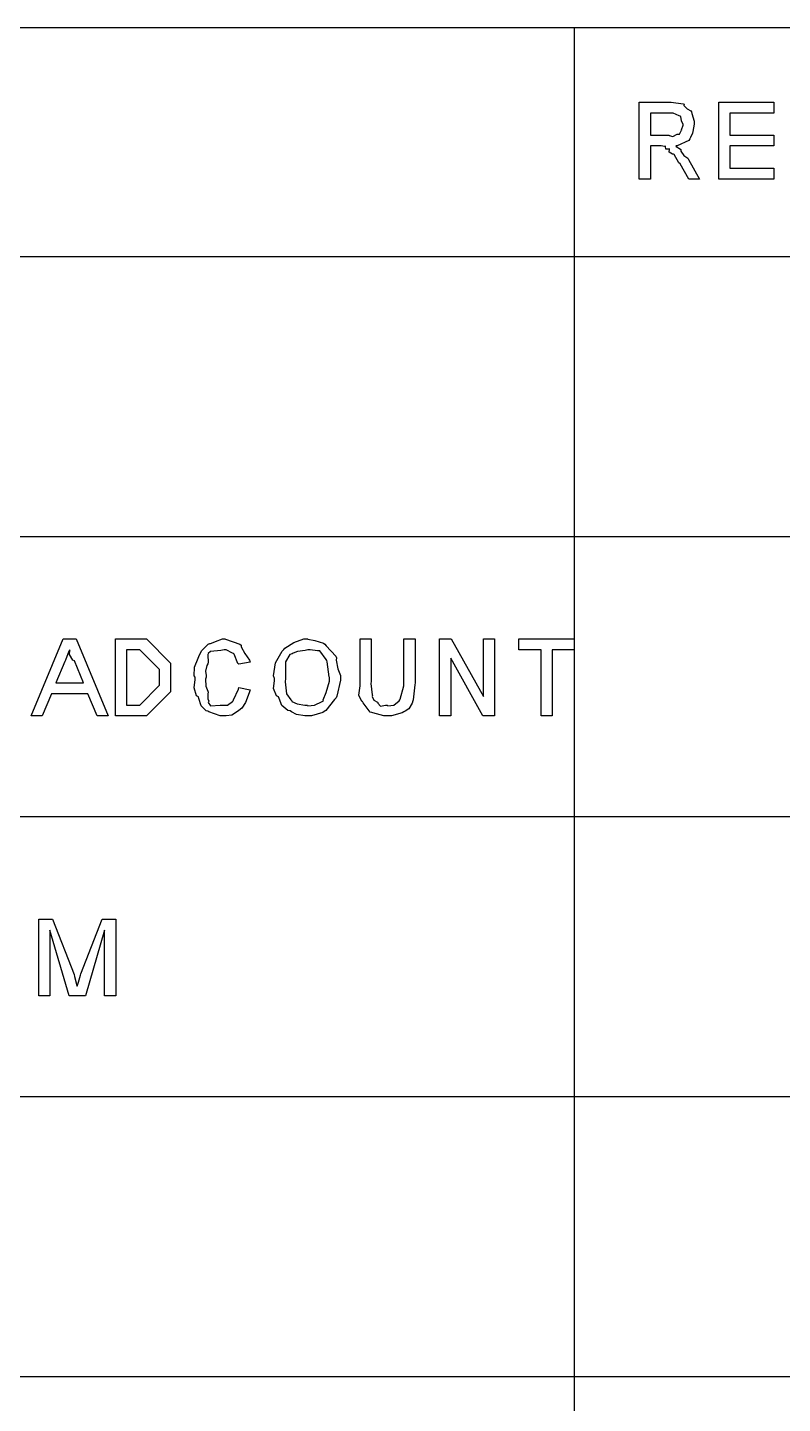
# Model space of a CAD drawing. Extents: x 0 to 23.4, y 0 to 16.5.
# Drawn here: x 20.37 to 21.06, y 12.831 to 14.09 of the extents above; entities that cross this region are included whole.
import ezdxf

# ---------------------------------------------------------------- set-up
doc = ezdxf.new("R2010")
doc.units = 0
doc.layers.get('0').update_dxf_attribs({"linetype": 'CONTINUOUS'})

msp = doc.modelspace()

# ---------------------------------------------------------------- linework, layer by layer
at = {"color": 0}
for points in [[(19.2335, 14.09), (22.1315, 14.09)], [(20.8692, 14.09), (20.8692, 8.75831)], [(19.2335, 13.8806), (22.1315, 13.8806)], [(19.2335, 13.6245), (22.1315, 13.6245)], [(19.2335, 13.3683), (22.1315, 13.3683)], [(19.2335, 13.1122), (22.1315, 13.1122)], [(19.2335, 12.8561), (22.1315, 12.8561)]]:
    msp.add_lwpolyline(points, dxfattribs=at)
for points in [[(20.9286, 13.9514), (20.9286, 14.0218), (20.9575, 14.0218), (20.9579, 14.0217), (20.969, 14.0201), (20.9697, 14.0199), (20.9696, 14.0187), (20.9724, 14.0156), (20.976, 14.0137), (20.9764, 14.0129), (20.9767, 14.0115), (20.979, 14.0042), (20.979, 14.0018), (20.9786, 13.9997), (20.9774, 13.9933), (20.9756, 13.9893), (20.9749, 13.9883), (20.9742, 13.9867), (20.9635, 13.9818), (20.9621, 13.9817), (20.9624, 13.9811), (20.9665, 13.9786), (20.9668, 13.9783), (20.9668, 13.9769), (20.9694, 13.9728), (20.9731, 13.9704), (20.9736, 13.9694), (20.9837, 13.9514), (20.974, 13.9514), (20.966, 13.9653), (20.9649, 13.9663), (20.9606, 13.9737), (20.9601, 13.9742), (20.9592, 13.9742), (20.9562, 13.976), (20.9564, 13.9787), (20.956, 13.979), (20.9556, 13.9786), (20.9531, 13.9787), (20.9528, 13.9813), (20.9525, 13.9814), (20.9518, 13.9813), (20.9489, 13.9817), (20.9479, 13.9817), (20.9389, 13.9817), (20.9389, 13.9514), (20.9286, 13.9514)], [(21.0014, 13.9514), (21.0014, 14.0218), (21.0517, 14.0218), (21.0517, 14.0118), (21.0115, 14.0118), (21.0115, 13.9915), (21.0517, 13.9915), (21.0517, 13.9817), (21.0115, 13.9817), (21.0115, 13.9614), (21.0517, 13.9614), (21.0517, 13.9514), (21.0014, 13.9514)], [(20.9389, 13.9915), (20.956, 13.9915), (20.956, 13.9913), (20.9594, 13.9903), (20.9633, 13.9925), (20.9638, 13.9926), (20.9638, 13.9926), (20.9656, 13.9925), (20.9675, 13.996), (20.9678, 13.9964), (20.9675, 13.9965), (20.969, 14.0006), (20.969, 14.0018), (20.9685, 14.0018), (20.9672, 14.0047), (20.9667, 14.0085), (20.9662, 14.0089), (20.9653, 14.0093), (20.9596, 14.0118), (20.9578, 14.0118), (20.9389, 14.0118), (20.9389, 13.9915)], [(20.3729, 13.4603), (20.4022, 13.5307), (20.4139, 13.5307), (20.4432, 13.4603), (20.4332, 13.4603), (20.4247, 13.4805), (20.3914, 13.4805), (20.3829, 13.4603), (20.3729, 13.4603)], [(20.45, 13.4603), (20.45, 13.5307), (20.4708, 13.5307), (20.4782, 13.5307), (20.5003, 13.5085), (20.5003, 13.4959), (20.5003, 13.4825), (20.4782, 13.4603), (20.4721, 13.4603), (20.45, 13.4603)], [(20.5628, 13.4862), (20.5729, 13.4842), (20.5722, 13.4814), (20.5689, 13.4727), (20.5653, 13.4674), (20.5643, 13.4664), (20.5625, 13.4649), (20.5563, 13.4611), (20.551, 13.4603), (20.5493, 13.4603), (20.5456, 13.4603), (20.5353, 13.464), (20.5343, 13.4647), (20.5328, 13.4651), (20.5283, 13.4697), (20.5261, 13.4763), (20.5257, 13.4777), (20.524, 13.4788), (20.5217, 13.4861), (20.5226, 13.4935), (20.5226, 13.4959), (20.5218, 13.4971), (20.5222, 13.505), (20.5256, 13.5133), (20.5261, 13.5146), (20.526, 13.5147), (20.5285, 13.52), (20.5347, 13.5259), (20.5358, 13.5265), (20.5361, 13.5264), (20.5414, 13.5283), (20.5478, 13.5307), (20.55, 13.5307), (20.5506, 13.5306), (20.5637, 13.526), (20.5647, 13.525), (20.5649, 13.5234), (20.5683, 13.5173), (20.5725, 13.5113), (20.5729, 13.5096), (20.5628, 13.5077), (20.5618, 13.5083), (20.5583, 13.5169), (20.5578, 13.5174), (20.5569, 13.5178), (20.5512, 13.5207), (20.5493, 13.5207), (20.5461, 13.5203), (20.5367, 13.5192), (20.5347, 13.5175), (20.5347, 13.5172), (20.5342, 13.5165), (20.5346, 13.5088), (20.5343, 13.5079), (20.5335, 13.5065), (20.5322, 13.5014), (20.5328, 13.4973), (20.5328, 13.4959), (20.5322, 13.494), (20.5325, 13.4876), (20.5342, 13.4831), (20.5346, 13.482), (20.5342, 13.4806), (20.5344, 13.4759), (20.5353, 13.4737), (20.535, 13.4731), (20.5347, 13.4727), (20.5368, 13.4695), (20.5457, 13.4703), (20.5486, 13.4703), (20.5486, 13.4701), (20.5524, 13.4701), (20.5569, 13.4736), (20.5575, 13.4742), (20.5579, 13.4749), (20.5625, 13.4849), (20.5628, 13.4862)], [(20.5953, 13.4946), (20.5944, 13.4969), (20.5961, 13.5089), (20.6024, 13.5195), (20.6037, 13.5211), (20.6047, 13.5223), (20.6128, 13.5276), (20.6222, 13.5307), (20.6254, 13.5307), (20.6258, 13.5306), (20.6322, 13.5294), (20.6401, 13.5269), (20.6413, 13.5261), (20.6424, 13.5245), (20.6513, 13.5149), (20.6519, 13.5135), (20.6515, 13.5112), (20.6533, 13.5035), (20.6556, 13.4973), (20.6556, 13.4953), (20.6556, 13.493), (20.6524, 13.4783), (20.6517, 13.4768), (20.6501, 13.4753), (20.6421, 13.4652), (20.6408, 13.4645), (20.6396, 13.4634), (20.629, 13.4603), (20.6254, 13.4603), (20.6229, 13.4603), (20.6154, 13.4615), (20.6107, 13.4641), (20.6096, 13.4649), (20.6075, 13.4653), (20.6021, 13.4699), (20.5996, 13.4764), (20.599, 13.4777), (20.5972, 13.4787), (20.5944, 13.4855), (20.5953, 13.4923), (20.5953, 13.4946)], [(20.7136, 13.5307), (20.7239, 13.5307), (20.7239, 13.4907), (20.7235, 13.4888), (20.7219, 13.4751), (20.7217, 13.474), (20.7211, 13.4721), (20.7182, 13.4668), (20.7146, 13.4647), (20.7136, 13.464), (20.7119, 13.4631), (20.7021, 13.4603), (20.6989, 13.4603), (20.6951, 13.4603), (20.6851, 13.4631), (20.6842, 13.4636), (20.6826, 13.4639), (20.6764, 13.4723), (20.6758, 13.4734), (20.6751, 13.4734), (20.6725, 13.4792), (20.6735, 13.4878), (20.6735, 13.4907), (20.6735, 13.5307), (20.6837, 13.5307), (20.6837, 13.4918), (20.6832, 13.4901), (20.6847, 13.4797), (20.685, 13.479), (20.6847, 13.4781), (20.686, 13.4747), (20.6893, 13.4729), (20.6897, 13.4725), (20.6896, 13.472), (20.6921, 13.4693), (20.6967, 13.4703), (20.6982, 13.4703), (20.6989, 13.4696), (20.7043, 13.4702), (20.7093, 13.4741), (20.71, 13.4749), (20.7101, 13.4756), (20.7136, 13.4878), (20.7136, 13.4918), (20.7136, 13.5307)], [(20.7461, 13.4603), (20.7461, 13.5307), (20.7568, 13.5307), (20.7862, 13.4781), (20.7862, 13.5307), (20.7965, 13.5307), (20.7965, 13.4603), (20.7858, 13.4603), (20.7564, 13.5131), (20.7564, 13.4603), (20.7461, 13.4603)], [(20.839, 13.4603), (20.839, 13.5207), (20.8187, 13.5207), (20.8187, 13.5307), (20.8692, 13.5307), (20.8692, 13.5207), (20.849, 13.5207), (20.849, 13.4603), (20.839, 13.4603)], [(20.3954, 13.4905), (20.4207, 13.4905), (20.4124, 13.5107), (20.4108, 13.5114), (20.4078, 13.5165), (20.4081, 13.5205), (20.4081, 13.5207), (20.4072, 13.5196), (20.4042, 13.5112), (20.4037, 13.51), (20.3954, 13.4905)], [(20.4601, 13.4703), (20.4715, 13.4703), (20.4721, 13.4703), (20.4901, 13.4886), (20.4901, 13.4959), (20.4901, 13.5027), (20.4721, 13.5207), (20.4715, 13.5207), (20.4601, 13.5207), (20.4601, 13.4703)], [(20.6054, 13.4946), (20.6049, 13.4914), (20.6061, 13.4806), (20.6101, 13.4749), (20.6111, 13.4742), (20.6111, 13.4736), (20.616, 13.4713), (20.6231, 13.4703), (20.6254, 13.4703), (20.6258, 13.4696), (20.6319, 13.4701), (20.639, 13.4736), (20.64, 13.4742), (20.6399, 13.4749), (20.6425, 13.4816), (20.6456, 13.492), (20.6456, 13.4955), (20.6451, 13.4962), (20.6435, 13.5098), (20.6431, 13.5111), (20.6424, 13.5118), (20.6368, 13.5199), (20.6361, 13.52), (20.6346, 13.5198), (20.6279, 13.5207), (20.6257, 13.5207), (20.6233, 13.5203), (20.6164, 13.5192), (20.6124, 13.5178), (20.6114, 13.5172), (20.6094, 13.5165), (20.6054, 13.5097), (20.6054, 13.4984), (20.6054, 13.4946)], [(20.3797, 13.2042), (20.3797, 13.2745), (20.3924, 13.2745), (20.4121, 13.2237), (20.4124, 13.2221), (20.4147, 13.2137), (20.4149, 13.2131), (20.4149, 13.2131), (20.416, 13.2168), (20.4179, 13.2232), (20.4183, 13.2244), (20.4376, 13.2745), (20.4503, 13.2745), (20.4503, 13.2042), (20.44, 13.2042), (20.44, 13.2645), (20.4225, 13.2042), (20.4075, 13.2042), (20.3899, 13.2645), (20.3899, 13.2042), (20.3797, 13.2042)]]:
    msp.add_lwpolyline(points, close=True, dxfattribs=at)

doc.saveas('drawing.dxf')
